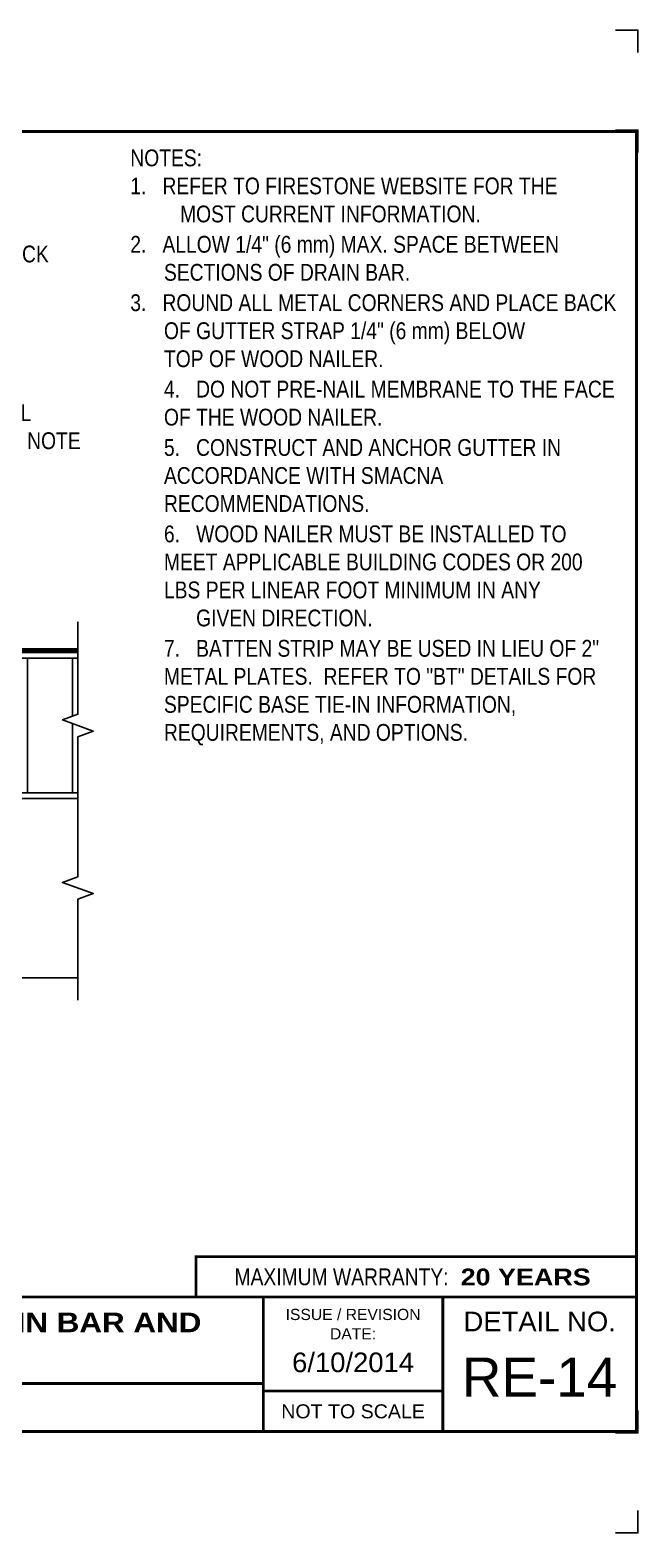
# Model space of a CAD drawing. Header units: inches. Extents: x 121.4 to 141.5, y 3.4 to 20.2.
# Drawn here: x 134.7 to 141.48, y 3.43 to 20.19 of the extents above; entities that cross this region are included whole.
import ezdxf
from ezdxf.enums import TextEntityAlignment as Align

# ---------------------------------------------------------------- set-up
doc = ezdxf.new("R2010")
doc.units = ezdxf.units.IN
doc.header["$MEASUREMENT"] = 0
doc.layers.get('0').update_dxf_attribs({"linetype": 'CONTINUOUS'})
doc.layers.get('DEFPOINTS').update_dxf_attribs({"linetype": 'CONTINUOUS'})
for name, color, linetype in [('FSBP-ANNO-NOTE', 7, 'CONTINUOUS'), ('FSBP-INSULATION', 7, 'CONTINUOUS'), ('FSBP-MEMBRANE', 7, 'CONTINUOUS'), ('FSBP-SUBSTRATE-GENERIC', 9, 'CONTINUOUS'), ('FSBP-TTLB', 7, 'CONTINUOUS'), ('FSBP-TTLB-BORDER', 7, 'CONTINUOUS'), ('FSBP-TTLB-TEXT', 7, 'CONTINUOUS')]:
    doc.layers.add(name, color=color, linetype=linetype)
doc.styles.add('FSBP_ARIAL', font='arial.ttf')
doc.styles.add('FSBP_ARIAL_BOLD', font='')
doc.styles.add('FSBP_ARIAL_NAR', font='ARIALN.TTF')
doc.styles.get('FSBP_ARIAL_BOLD').set_extended_font_data('Arial Black')

# ---------------------------------------------------------------- blocks, each defined once
blk = doc.blocks.new('TTLB-EPDM_2')
at = {"layer": 'DEFPOINTS', "linetype": 'Continuous', "ltscale": 1.75}
for points in [[(20.01562500000003, 13.88083333333333), (20.01562500000003, 14.13083333333333), (19.76562500000003, 14.13083333333333)], [(20.01562500000003, -2.380833333333342), (20.01562500000003, -2.630833333333342), (19.76562500000003, -2.630833333333342)]]:
    blk.add_lwpolyline(points, dxfattribs=at)
at = {"layer": 'DEFPOINTS', "color": 1}
for points in [[(20.015625, 12.765625), (20.015625, 13.015625), (19.765625, 13.015625)], [(20.015625, -1.265625), (20.015625, -1.515625), (19.765625, -1.515625)]]:
    blk.add_lwpolyline(points, dxfattribs=at)
at = {"layer": 'FSBP-TTLB', "const_width": 0.03125}
blk.add_lwpolyline([(15.09028770518938, 0), (20, 0), (20, 0.4512598240669945), (15.09028770518938, 0.4512598240669945)], close=True, dxfattribs=at)
for points in [[(0, 0), (0, -1.5), (20, -1.5), (20, 0), (0, 0)], [(15.84028770518938, 0), (15.84028770518938, -0.9643749050531198)], [(17.84110496735593, 0), (17.84110496735593, -1.5)], [(20, 0), (20, -1.5)], [(4.825208527206769, -0.9643749050531198), (15.84028770518938, -0.9643749050531198)], [(15.84028770518938, -0.9643749050531198), (15.84028770518938, -1.5)], [(15.84028770518938, -1.048740175933006), (17.84110496735593, -1.048740175933006)]]:
    blk.add_lwpolyline(points, dxfattribs=at)
at = {"layer": 'FSBP-TTLB-BORDER', "const_width": 0.03125}
blk.add_lwpolyline([(20, 0), (20, 13), (0, 13), (0, 0)], dxfattribs=at)
at = {"layer": 'FSBP-TTLB-TEXT', "style": 'FSBP_ARIAL_NAR'}
blk.add_text('MAXIMUM WARRANTY:', height=0.1875, dxfattribs=at).set_placement((17.90516569312837, 0.2256299120335257), align=Align.MIDDLE_RIGHT)
at = {"layer": 'FSBP-TTLB-TEXT', "style": 'FSBP_ARIAL'}
for s, height, p in [('ISSUE / REVISION', 0.125, (16.84069633627263, -0.1938496373466023)), ('DETAIL NO.', 0.21875, (18.92055248367797, -0.2724398367368792)), ('DATE:', 0.125, (16.84069633627263, -0.409973105348854)), ('NOT TO SCALE', 0.15625, (16.84069633627263, -1.274370087966503))]:
    blk.add_text(s, height=height, dxfattribs=at).set_placement(p, align=Align.MIDDLE_CENTER)
at = {"layer": 'FSBP-TTLB-TEXT'}
for tag, height, style, p in [('MAXIMUM_WARRANTY', 0.1875, 'FSBP_ARIAL_BOLD', (18.03987100774941, 0.2240244307510579)), ('ACCPT_SYSTEMS', 0.21875, 'FSBP_ARIAL', (12.49438170418193, -1.23218745252656))]:
    blk.add_attdef(tag, text='', height=height, dxfattribs=dict(at, style=style)).set_placement(p, align=Align.MIDDLE_LEFT)
for tag, height, style, p in [('DETAIL_DESCP_LINE_1', 0.21875, 'FSBP_ARIAL_BOLD', (10.33118450231211, -0.2831249841755152)), ('DETAIL_DESCP_LINE_2', 0.21875, 'FSBP_ARIAL_BOLD', (10.33118450231211, -0.6812499208775904)), ('ISSUE_REV_DATE', 0.21875, 'FSBP_ARIAL', (16.84069633627263, -0.7282559425942452)), ('DETAIL_NUMBER', 0.4375, 'FSBP_ARIAL', (18.91941590748775, -0.8931630692489421))]:
    blk.add_attdef(tag, text='', height=height, dxfattribs=dict(at, style=style)).set_placement(p, align=Align.MIDDLE_CENTER)

msp = doc.modelspace()

# ---------------------------------------------------------------- hatches: boundary and pattern name
at = {"layer": 'FSBP-INSULATION'}
h = msp.add_hatch(dxfattribs=at)
h.set_pattern_fill('LINE', color=256, scale=4, angle=90, style=0)
h.set_pattern_definition([(90, (-86.82563270246965, -30.43506288368122), (-0.5, 3.061515884555943e-17), [])])
h.paths.add_polyline_path([(135.2356895388299, 11.68189023498714), (135.2356895388299, 12.4318902349871), (135.063972200114, 12.49439023498711), (135.2356895388299, 12.55689023498712), (135.2356895388299, 13.18189023498712), (130.7710408732493, 13.18189023498712), (130.7710408732493, 11.68189023498711)])
h.paths.add_polyline_path([(131.6660208165444, 12.28643704603759), (134.3407095955348, 12.28643704603759), (134.3407095955348, 12.57747132298166), (131.6660208165444, 12.57747132298166)], flags=24)

# ---------------------------------------------------------------- linework, layer by layer
at = {"layer": 'FSBP-INSULATION', "linetype": 'Continuous'}
msp.add_lwpolyline([(135.2356895388299, 11.68189023498712), (135.2356895388299, 12.30689023498712), (135.4074068775458, 12.36939023498712), (135.063972200114, 12.49439023498712), (135.2356895388299, 12.55689023498712), (135.2356895388299, 13.58814023498712)], dxfattribs=at)
at = {"layer": 'FSBP-INSULATION'}
msp.add_lwpolyline([(135.23568953883, 13.18189023498712), (130.7710408732493, 13.18189023498712), (130.7710408732493, 11.68189023498712), (135.2356895388299, 11.68189023498714)], dxfattribs=at)
at = {"layer": 'FSBP-MEMBRANE', "const_width": 0.06}
msp.add_lwpolyline([(135.2356895388299, 13.26822124397564), (134.1869621318137, 13.26822124397564, -0.1989123673796558), (133.8334087412205, 13.41466785338235), (133.8488019600339, 13.39927463456893, 0.1989123673796558), (133.4952485694406, 13.54572124397564), (128.8471877799203, 13.54572124397564), (128.0842213704785, 13.54572124397564, 0.1708514133413015), (127.6900196007629, 13.40697124397564, -0.1708514133412986), (127.2958178310473, 13.26822124397563), (127.2359188014746, 13.26822124397563, 0.4142135623730951), (126.9859188014746, 13.01822124397563), (126.9859188014746, 12.49439023498711)], format="xyb", dxfattribs=at)
at = {"layer": 'FSBP-SUBSTRATE-GENERIC'}
for points in [[(135.2356895388299, 11.61939023498717), (131.7710408732493, 11.61939023498712), (131.7710408732493, 9.619390234987144), (135.23568953883, 9.619390234987144)], [(135.2356895388299, 9.369390234987115), (135.2356895388299, 10.49439023498712), (135.4074068775458, 10.55689023498712), (135.063972200114, 10.68189023498712), (135.2356895388299, 10.74439023498712), (135.2356895388299, 11.68189023498714)]]:
    msp.add_lwpolyline(points, dxfattribs=at)

# ---------------------------------------------------------------- block references
ref = msp.add_blockref('TTLB-EPDM_2', (121.4627011304551, 6.057628829768753))
ref.add_attrib('DETAIL_DESCP_LINE_1', 'ROOF EDGE GUTTER WITH FIRESTONE DRAIN BAR AND', dxfattribs={"layer": 'FSBP-TTLB-TEXT', "height": 0.21875, "style": 'FSBP_ARIAL_BOLD'}).set_placement((131.7938856327672, 5.774503845593237), align=Align.MIDDLE_CENTER)
ref.add_attrib('ISSUE_REV_DATE', '6/10/2014', dxfattribs={"layer": 'FSBP-TTLB-TEXT', "height": 0.21875, "style": 'FSBP_ARIAL'}).set_placement((138.3033974667277, 5.329372887174507), align=Align.MIDDLE_CENTER)
ref.add_attrib('DETAIL_NUMBER', 'RE-14', dxfattribs={"layer": 'FSBP-TTLB-TEXT', "height": 0.4375, "style": 'FSBP_ARIAL'}).set_placement((140.3821170379428, 5.164465760519811), align=Align.MIDDLE_CENTER)
ref.add_attrib('MAXIMUM_WARRANTY', '20 YEARS', dxfattribs={"layer": 'FSBP-TTLB-TEXT', "height": 0.1875, "style": 'FSBP_ARIAL_BOLD'}).set_placement((139.5025721382045, 6.281653260519811), align=Align.MIDDLE_LEFT)

# ---------------------------------------------------------------- texts
at = {"layer": 'FSBP-ANNO-NOTE', "style": 'FSBP_ARIAL_NAR'}
msp.add_text('CONTINUOUS BEAD OF FIRESTONE WATERBLOCK', height=0.1875, dxfattribs=at).set_placement((129.6140954148826, 17.6909920397152), align=Align.MIDDLE_LEFT)
at = {"layer": 'FSBP-ANNO-NOTE', "char_height": 0.1875, "attachment_point": 1, "style": 'FSBP_ARIAL_NAR'}
for s, width, gutter_width, heights, insert in [('\\A1;\\pi-0.375,l0.375,t0.1875,0.375;NOTES:\\P1.   REFER TO FIRESTONE WEBSITE FOR THE                MOST CURRENT INFORMATION.\\P{\\H0.083333x;\\P\\pt0.375;}2.   ALLOW 1/4" (6 mm) MAX. SPACE BETWEEN SECTIONS OF DRAIN BAR.\\P{\\H0.083333x;\\P}3.   ROUND ALL METAL CORNERS AND PLACE BACK OF GUTTER STRAP 1/4" (6 mm) BELOW\\P\\pi0;TOP OF WOOD NAILER.\\P{\\H0.083333x;\\P\\pi-0.375,tz;}4.   DO NOT PRE-NAIL MEMBRANE TO THE FACE OF THE WOOD NAILER.\\P{\\H0.083333x;\\P}5.   CONSTRUCT AND ANCHOR GUTTER IN ACCORDANCE WITH SMACNA RECOMMENDATIONS. \\P{\\H0.083333x;\\P\\pt0.375;}6.   WOOD NAILER MUST BE INSTALLED TO MEET APPLICABLE BUILDING CODES OR 200 LBS PER LINEAR FOOT MINIMUM IN ANY \\P      GIVEN DIRECTION.\\P{\\H0.083333x;\\P}7.   BATTEN STRIP MAY BE USED IN LIEU OF 2" METAL PLATES.  REFER TO "BT" DETAILS FOR SPECIFIC BASE TIE-IN INFORMATION, REQUIREMENTS, AND OPTIONS.', 5.462903451619368, 23.08110225731588, [7.365574786077417], (135.8204862567937, 18.85650821908913)), ('FIRESTONE FASTENERS AND 2" METAL PLATE AT 12" (305 mm) O.C. MAX. (SEE NOTE #7)', 4.836309228681785, 5, [0.5969202524029216], (130.5959151494571, 16.01473082603479))]:
    msp.add_mtext_dynamic_manual_height_columns(s, width=width, gutter_width=gutter_width, heights=heights, dxfattribs=dict(at, insert=insert))

doc.saveas('drawing.dxf')
